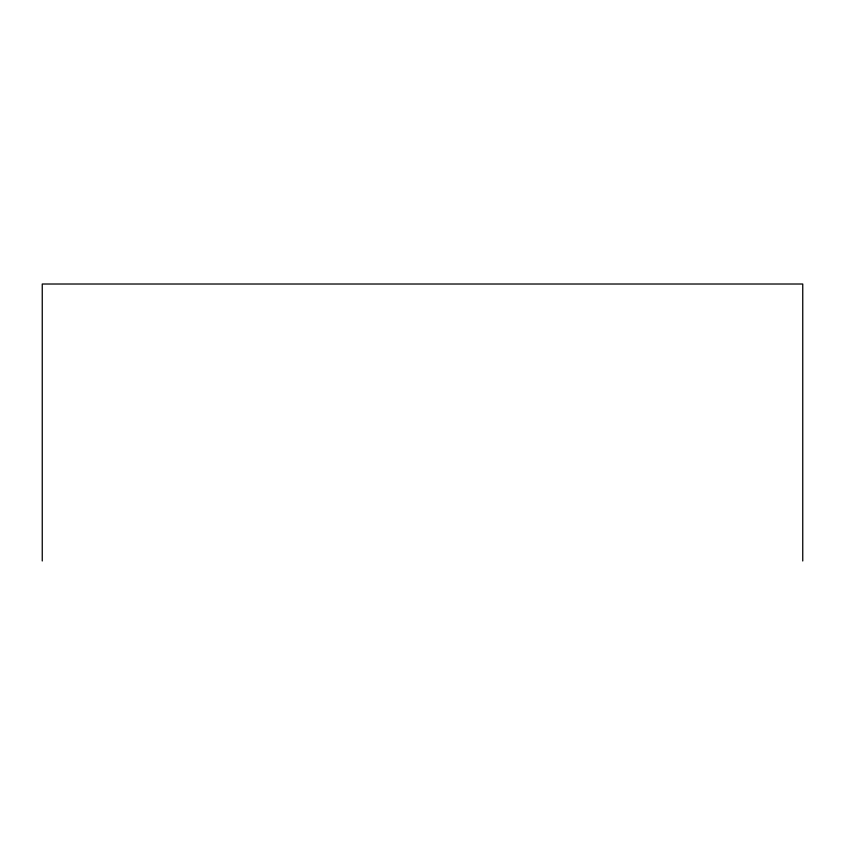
<?xml version="1.0" encoding="UTF-8"?>
<svg xmlns="http://www.w3.org/2000/svg" width="845" height="845" viewBox="0 0 845 845"><rect width="100%" height="100%" fill="white"/><g stroke="black" fill="none" stroke-linecap="round" stroke-linejoin="round"><path stroke-width="1.27" d="M802.75 560.985L802.75 284.015L42.25 284.015L42.25 560.985"/></g></svg>
